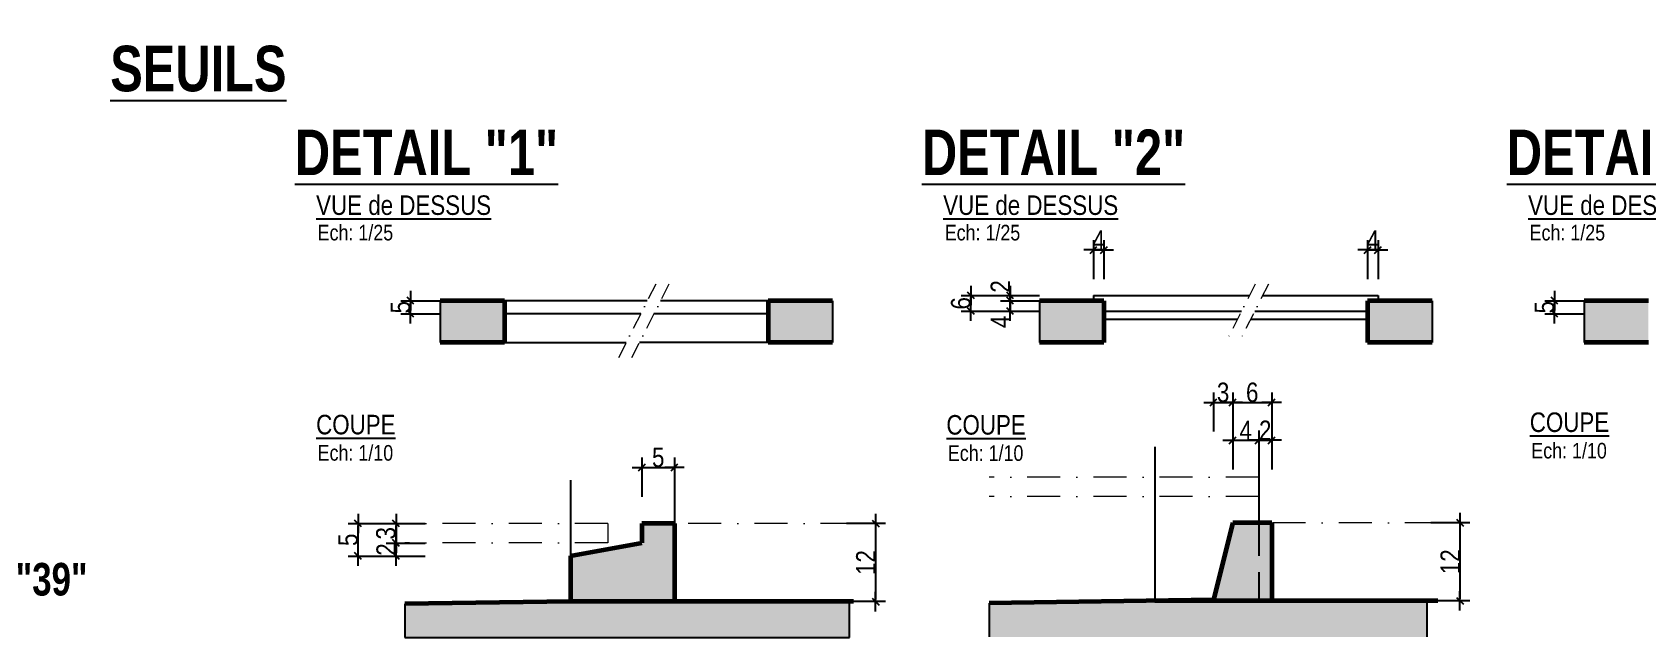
# Model space of a CAD drawing. Header units: millimetres. Extents: x 0 to 22237, y -21919 to -17719.
# Drawn here: x 16464 to 17707, y -20935 to -20469 of the extents above; entities that cross this region are included whole.
import ezdxf
from ezdxf.enums import TextEntityAlignment as Align

# ---------------------------------------------------------------- set-up
doc = ezdxf.new("R2010")
doc.units = ezdxf.units.MM
doc.linetypes.add('CACHEX2', pattern=[19.05, 12.7, -6.35])
doc.linetypes.add('TIRETPTX2', pattern=[50.8, 25.4, -12.7, 0, -12.7])
for name, color, linetype in [('01_cote_gen', 4, 'Continuous'), ('01_linteaux', 2, 'Continuous'), ('01_murs_sup', 2, 'CACHEX2'), ('01_poch_BN', 9, 'Continuous'), ('01_poch_murs', 253, 'Continuous'), ('01_texte', 230, 'Continuous'), ('AA_COTES', 2, 'Continuous')]:
    doc.layers.add(name, color=color, linetype=linetype)
doc.layers.add('01_murs_coup', color=5, linetype='Continuous', lineweight=60)
doc.layers.add('01_tram_axes', color=2, linetype='TIRETPTX2', lineweight=9)
doc.styles.add('ARIAL NA', font='ARIALN.TTF')
doc.styles.add('impact', font='impact.ttf')
doc.styles.add('STYLE2', font='ARIALN.TTF')
doc.dimstyles.new('JB10', dxfattribs={"dimscale": 0.1, "dimtxt": 150, "dimasz": 15, "dimexe": 0.1, "dimexo": 0.1, "dimgap": 0.09, "dimtad": 1, "dimdec": 1, "dimlfac": 0.2, "dimdsep": 46, "dimtxsty": 'STYLE2', "dimblk1": 'BOND_G', "dimblk2": 'BOND_D', "dimsah": 1, "dimcen": 1.5, "dimdle": 0.01, "dimse1": 1, "dimse2": 1, "dimclrd": 4, "dimclre": 2, "dimclrt": 6, "dimazin": 2, "dimtfac": 2.333333, "dimtdec": 1, "dimtix": 1, "dimtmove": 2, "dimatfit": 3, "dimldrblk": 'BOND_G', "dimfxl": 1, "dimtolj": 1, "dimtzin": 0, "dimarcsym": 0})
doc.dimstyles.new('JB25', dxfattribs={"dimscale": 0.1, "dimtxt": 150, "dimasz": 15, "dimexe": 0.1, "dimexo": 0.1, "dimgap": 0.09, "dimtad": 1, "dimdec": 1, "dimlfac": 0.5, "dimdsep": 46, "dimtxsty": 'STYLE2', "dimblk1": 'BOND_G', "dimblk2": 'BOND_D', "dimsah": 1, "dimcen": 1.5, "dimdle": 0.01, "dimse1": 1, "dimse2": 1, "dimclrd": 4, "dimclre": 2, "dimclrt": 6, "dimazin": 2, "dimtfac": 2.333333, "dimtdec": 1, "dimtix": 1, "dimtmove": 2, "dimatfit": 3, "dimldrblk": 'BOND_G', "dimfxl": 1, "dimtolj": 1, "dimtzin": 0, "dimarcsym": 0})

# ---------------------------------------------------------------- blocks, each defined once
blk = doc.blocks.new('BOND_G')
at = {"layer": 'AA_COTES', "color": 0}
for p, q in [((0, -5), (0, 15)), ((5, 0), (-5, 0)), ((1.77, 1.77), (-1.77, -1.77))]:
    blk.add_line(p, q, dxfattribs=at)
blk = doc.blocks.new('BOND_D')
at = {"layer": 'AA_COTES', "color": 0}
for p, q in [((5, 0), (-5, 0)), ((-1.77, -1.77), (1.77, 1.77)), ((0, 5), (0, -15))]:
    blk.add_line(p, q, dxfattribs=at)
blk = doc.blocks.new('*D3245')
at = {"layer": '01_cote_gen', "color": 4, "lineweight": -2, "transparency": 16777216}
blk.add_line((17112.9, -20848.3), (17112.9, -20905.3), dxfattribs=at)
at = {"layer": 'Defpoints', "color": 0, "transparency": 16777216}
for p in [(16968.2, -20846.8), (16987.1, -20906.8), (17112.9, -20906.8)]:
    blk.add_point(p, dxfattribs=at)
at = {"layer": '01_cote_gen', "color": 4, "lineweight": -2, "transparency": 16777216, "xscale": 1.5, "yscale": 1.5, "zscale": 1.5}
for name, p, rotation in [('BOND_G', (17112.9, -20846.8), 90), ('BOND_D', (17112.9, -20906.8), 270)]:
    blk.add_blockref(name, p, dxfattribs=dict(at, rotation=rotation))
at = {"layer": '01_cote_gen', "color": 6, "transparency": 16777216, "insert": (17105.4, -20876.8), "char_height": 15, "attachment_point": 5, "rotation": 90, "style": 'STYLE2'}
blk.add_mtext('\\A1;12', dxfattribs=at)
blk = doc.blocks.new('*D3246')
at = {"layer": '01_cote_gen', "color": 4, "lineweight": -2, "transparency": 16777216}
blk.add_line((16755.1, -20684.1), (16755.1, -20677.1), dxfattribs=at)
at = {"layer": 'Defpoints', "color": 0, "transparency": 16777216}
for p in [(16755.1, -20675.6), (16827.4, -20675.6), (16827.4, -20685.6)]:
    blk.add_point(p, dxfattribs=at)
at = {"layer": '01_cote_gen', "color": 4, "lineweight": -2, "transparency": 16777216, "xscale": 1.5, "yscale": 1.5, "zscale": 1.5}
for name, p, rotation in [('BOND_D', (16755.1, -20675.6), 90), ('BOND_G', (16755.1, -20685.6), 270)]:
    blk.add_blockref(name, p, dxfattribs=dict(at, rotation=rotation))
at = {"layer": '01_cote_gen', "color": 6, "transparency": 16777216, "insert": (16747.5, -20680.6), "char_height": 15, "attachment_point": 5, "rotation": 90, "style": 'STYLE2'}
blk.add_mtext('\\A1;5', dxfattribs=at)
blk = doc.blocks.new('*D3247')
at = {"layer": '01_cote_gen', "color": 4, "lineweight": -2, "transparency": 16777216}
blk.add_line((16934.7, -20803.7), (16956.7, -20803.7), dxfattribs=at)
at = {"layer": 'Defpoints', "color": 0, "transparency": 16777216}
for p in [(16958.2, -20803.7), (16933.2, -20846.8), (16958.2, -20844.4)]:
    blk.add_point(p, dxfattribs=at)
at = {"layer": '01_cote_gen', "color": 4, "lineweight": -2, "transparency": 16777216, "xscale": 1.5, "yscale": 1.5, "zscale": 1.5, "rotation": 180}
blk.add_blockref('BOND_G', (16933.2, -20803.7), dxfattribs=at)
at = {"layer": '01_cote_gen', "color": 4, "lineweight": -2, "transparency": 16777216, "xscale": 1.5, "yscale": 1.5, "zscale": 1.5}
blk.add_blockref('BOND_D', (16958.2, -20803.7), dxfattribs=at)
at = {"layer": '01_cote_gen', "color": 6, "transparency": 16777216, "insert": (16945.7, -20796), "char_height": 15, "attachment_point": 5, "style": 'STYLE2'}
blk.add_mtext('\\A1;5', dxfattribs=at)
blk = doc.blocks.new('*D3242')
at = {"layer": '01_cote_gen', "color": 4, "lineweight": -2, "transparency": 16777216}
blk.add_line((16744, -20870.3), (16744, -20863.3), dxfattribs=at)
at = {"layer": 'Defpoints', "color": 0, "transparency": 16777216}
for p in [(16744, -20861.8), (16856.4, -20861.8), (16878.2, -20871.8)]:
    blk.add_point(p, dxfattribs=at)
at = {"layer": '01_cote_gen', "color": 4, "lineweight": -2, "transparency": 16777216, "xscale": 1.5, "yscale": 1.5, "zscale": 1.5}
for name, p, rotation in [('BOND_D', (16744, -20861.8), 90), ('BOND_G', (16744, -20871.8), 270)]:
    blk.add_blockref(name, p, dxfattribs=dict(at, rotation=rotation))
at = {"layer": '01_cote_gen', "color": 6, "transparency": 16777216, "insert": (16736.4, -20866.8), "char_height": 15, "attachment_point": 5, "rotation": 90, "style": 'STYLE2'}
blk.add_mtext('\\A1;2', dxfattribs=at)
blk = doc.blocks.new('*D3243')
at = {"layer": '01_cote_gen', "color": 4, "lineweight": -2, "transparency": 16777216}
blk.add_line((16744, -20860.3), (16744, -20848.3), dxfattribs=at)
at = {"layer": 'Defpoints', "color": 0, "transparency": 16777216}
for p in [(16744, -20846.8), (16856.4, -20846.8), (16772.5, -20861.8)]:
    blk.add_point(p, dxfattribs=at)
at = {"layer": '01_cote_gen', "color": 4, "lineweight": -2, "transparency": 16777216, "xscale": 1.5, "yscale": 1.5, "zscale": 1.5}
for name, p, rotation in [('BOND_D', (16744, -20846.8), 90), ('BOND_G', (16744, -20861.8), 270)]:
    blk.add_blockref(name, p, dxfattribs=dict(at, rotation=rotation))
at = {"layer": '01_cote_gen', "color": 6, "transparency": 16777216, "insert": (16736.3, -20854.3), "char_height": 15, "attachment_point": 5, "rotation": 90, "style": 'STYLE2'}
blk.add_mtext('\\A1;3', dxfattribs=at)
blk = doc.blocks.new('*D3244')
at = {"layer": '01_cote_gen', "color": 4, "lineweight": -2, "transparency": 16777216}
blk.add_line((16714.8, -20870.3), (16714.8, -20848.3), dxfattribs=at)
at = {"layer": 'Defpoints', "color": 0, "transparency": 16777216}
for p in [(16714.8, -20846.8), (16760.3, -20846.8), (16766.5, -20871.8)]:
    blk.add_point(p, dxfattribs=at)
at = {"layer": '01_cote_gen', "color": 4, "lineweight": -2, "transparency": 16777216, "xscale": 1.5, "yscale": 1.5, "zscale": 1.5}
for name, p, rotation in [('BOND_D', (16714.8, -20846.8), 90), ('BOND_G', (16714.8, -20871.8), 270)]:
    blk.add_blockref(name, p, dxfattribs=dict(at, rotation=rotation))
at = {"layer": '01_cote_gen', "color": 6, "transparency": 16777216, "insert": (16707.1, -20859.3), "char_height": 15, "attachment_point": 5, "rotation": 90, "style": 'STYLE2'}
blk.add_mtext('\\A1;5', dxfattribs=at)
blk = doc.blocks.new('*D3255')
at = {"layer": '01_cote_gen', "color": 4, "lineweight": -2, "transparency": 16777216}
blk.add_line((17389.1, -20753.7), (17416.1, -20753.7), dxfattribs=at)
at = {"layer": 'Defpoints', "color": 0, "transparency": 16777216}
for p in [(17417.6, -20753.7), (17387.6, -20846.2), (17417.6, -20846.2)]:
    blk.add_point(p, dxfattribs=at)
at = {"layer": '01_cote_gen', "color": 4, "lineweight": -2, "transparency": 16777216, "xscale": 1.5, "yscale": 1.5, "zscale": 1.5, "rotation": 180}
blk.add_blockref('BOND_G', (17387.6, -20753.7), dxfattribs=at)
at = {"layer": '01_cote_gen', "color": 4, "lineweight": -2, "transparency": 16777216, "xscale": 1.5, "yscale": 1.5, "zscale": 1.5}
blk.add_blockref('BOND_D', (17417.6, -20753.7), dxfattribs=at)
at = {"layer": '01_cote_gen', "color": 6, "transparency": 16777216, "insert": (17402.6, -20746.1), "char_height": 15, "attachment_point": 5, "style": 'STYLE2'}
blk.add_mtext('\\A1;6', dxfattribs=at)
blk = doc.blocks.new('*D3256')
at = {"layer": '01_cote_gen', "color": 4, "lineweight": -2, "transparency": 16777216}
blk.add_line((17389.1, -20782.8), (17406.1, -20782.8), dxfattribs=at)
at = {"layer": 'Defpoints', "color": 0, "transparency": 16777216}
for p in [(17387.6, -20776.2), (17407.6, -20782.8), (17407.6, -20787.8)]:
    blk.add_point(p, dxfattribs=at)
at = {"layer": '01_cote_gen', "color": 4, "lineweight": -2, "transparency": 16777216, "xscale": 1.5, "yscale": 1.5, "zscale": 1.5, "rotation": 180}
blk.add_blockref('BOND_G', (17387.6, -20782.8), dxfattribs=at)
at = {"layer": '01_cote_gen', "color": 4, "lineweight": -2, "transparency": 16777216, "xscale": 1.5, "yscale": 1.5, "zscale": 1.5}
blk.add_blockref('BOND_D', (17407.6, -20782.8), dxfattribs=at)
at = {"layer": '01_cote_gen', "color": 6, "transparency": 16777216, "insert": (17397.6, -20775.3), "char_height": 15, "attachment_point": 5, "style": 'STYLE2'}
blk.add_mtext('\\A1;4', dxfattribs=at)
blk = doc.blocks.new('*D3250')
at = {"layer": '01_cote_gen', "color": 4, "lineweight": -2, "transparency": 16777216}
blk.add_line((17409.1, -20782.8), (17416.1, -20782.8), dxfattribs=at)
at = {"layer": 'Defpoints', "color": 0, "transparency": 16777216}
for p in [(17417.6, -20778.9), (17417.6, -20782.8), (17407.6, -20792.9)]:
    blk.add_point(p, dxfattribs=at)
at = {"layer": '01_cote_gen', "color": 4, "lineweight": -2, "transparency": 16777216, "xscale": 1.5, "yscale": 1.5, "zscale": 1.5, "rotation": 180}
blk.add_blockref('BOND_G', (17407.6, -20782.8), dxfattribs=at)
at = {"layer": '01_cote_gen', "color": 4, "lineweight": -2, "transparency": 16777216, "xscale": 1.5, "yscale": 1.5, "zscale": 1.5}
blk.add_blockref('BOND_D', (17417.6, -20782.8), dxfattribs=at)
at = {"layer": '01_cote_gen', "color": 6, "transparency": 16777216, "insert": (17412.6, -20775.2), "char_height": 15, "attachment_point": 5, "style": 'STYLE2'}
blk.add_mtext('\\A1;2', dxfattribs=at)
blk = doc.blocks.new('*D3257')
at = {"layer": '01_cote_gen', "color": 4, "lineweight": -2, "transparency": 16777216}
blk.add_line((17562.4, -20847.7), (17562.4, -20904.7), dxfattribs=at)
at = {"layer": 'Defpoints', "color": 0, "transparency": 16777216}
for p in [(17417.6, -20846.2), (17436.6, -20906.2), (17562.4, -20906.2)]:
    blk.add_point(p, dxfattribs=at)
at = {"layer": '01_cote_gen', "color": 4, "lineweight": -2, "transparency": 16777216, "xscale": 1.5, "yscale": 1.5, "zscale": 1.5}
for name, p, rotation in [('BOND_G', (17562.4, -20846.2), 90), ('BOND_D', (17562.4, -20906.2), 270)]:
    blk.add_blockref(name, p, dxfattribs=dict(at, rotation=rotation))
at = {"layer": '01_cote_gen', "color": 6, "transparency": 16777216, "insert": (17554.9, -20876.2), "char_height": 15, "attachment_point": 5, "rotation": 90, "style": 'STYLE2'}
blk.add_mtext('\\A1;12', dxfattribs=at)
blk = doc.blocks.new('*D3251')
at = {"layer": '01_cote_gen', "color": 4, "lineweight": -2, "transparency": 16777216}
blk.add_line((17374.3, -20753.7), (17386.1, -20753.7), dxfattribs=at)
at = {"layer": 'Defpoints', "color": 0, "transparency": 16777216}
for p in [(17387.6, -20753.7), (17387.6, -20846.2), (17372.8, -20905.5)]:
    blk.add_point(p, dxfattribs=at)
at = {"layer": '01_cote_gen', "color": 4, "lineweight": -2, "transparency": 16777216, "xscale": 1.5, "yscale": 1.5, "zscale": 1.5, "rotation": 180}
blk.add_blockref('BOND_G', (17372.8, -20753.7), dxfattribs=at)
at = {"layer": '01_cote_gen', "color": 4, "lineweight": -2, "transparency": 16777216, "xscale": 1.5, "yscale": 1.5, "zscale": 1.5}
blk.add_blockref('BOND_D', (17387.6, -20753.7), dxfattribs=at)
at = {"layer": '01_cote_gen', "color": 6, "transparency": 16777216, "insert": (17380.2, -20746.1), "char_height": 15, "attachment_point": 5, "style": 'STYLE2'}
blk.add_mtext('\\A1;3', dxfattribs=at)
blk = doc.blocks.new('*D3252')
at = {"layer": '01_cote_gen', "color": 4, "lineweight": -2, "transparency": 16777216}
blk.add_line((17216.4, -20682.1), (17216.4, -20677.1), dxfattribs=at)
at = {"layer": 'Defpoints', "color": 0, "transparency": 16777216}
for p in [(17216.4, -20675.6), (17288.5, -20675.6), (17304.3, -20683.6)]:
    blk.add_point(p, dxfattribs=at)
at = {"layer": '01_cote_gen', "color": 4, "lineweight": -2, "transparency": 16777216, "xscale": 1.5, "yscale": 1.5, "zscale": 1.5}
for name, p, rotation in [('BOND_D', (17216.4, -20675.6), 90), ('BOND_G', (17216.4, -20683.6), 270)]:
    blk.add_blockref(name, p, dxfattribs=dict(at, rotation=rotation))
at = {"layer": '01_cote_gen', "color": 6, "transparency": 16777216, "insert": (17208.9, -20691.8), "char_height": 15, "attachment_point": 5, "rotation": 90, "style": 'STYLE2'}
blk.add_mtext('\\A1;4', dxfattribs=at)
blk = doc.blocks.new('*D3248')
at = {"layer": '01_cote_gen', "color": 4, "lineweight": -2, "transparency": 16777216}
blk.add_line((17186.2, -20682.1), (17186.2, -20673.1), dxfattribs=at)
at = {"layer": 'Defpoints', "color": 0, "transparency": 16777216}
for p in [(17186.2, -20671.6), (17229, -20671.6), (17228.1, -20683.6)]:
    blk.add_point(p, dxfattribs=at)
at = {"layer": '01_cote_gen', "color": 4, "lineweight": -2, "transparency": 16777216, "xscale": 1.5, "yscale": 1.5, "zscale": 1.5}
for name, p, rotation in [('BOND_D', (17186.2, -20671.6), 90), ('BOND_G', (17186.2, -20683.6), 270)]:
    blk.add_blockref(name, p, dxfattribs=dict(at, rotation=rotation))
at = {"layer": '01_cote_gen', "color": 6, "transparency": 16777216, "insert": (17178.5, -20677.6), "char_height": 15, "attachment_point": 5, "rotation": 90, "style": 'STYLE2'}
blk.add_mtext('\\A1;6', dxfattribs=at)
blk = doc.blocks.new('*D3249')
at = {"layer": '01_cote_gen', "color": 4, "lineweight": -2, "transparency": 16777216}
blk.add_line((17216.4, -20674.1), (17216.4, -20673.1), dxfattribs=at)
at = {"layer": 'Defpoints', "color": 0, "transparency": 16777216}
for p in [(17208.7, -20671.6), (17208.9, -20675.6), (17216.4, -20671.6)]:
    blk.add_point(p, dxfattribs=at)
at = {"layer": '01_cote_gen', "color": 4, "lineweight": -2, "transparency": 16777216, "xscale": 1.5, "yscale": 1.5, "zscale": 1.5}
for name, p, rotation in [('BOND_D', (17216.4, -20671.6), 90), ('BOND_G', (17216.4, -20675.6), 270)]:
    blk.add_blockref(name, p, dxfattribs=dict(at, rotation=rotation))
at = {"layer": '01_cote_gen', "color": 6, "transparency": 16777216, "insert": (17208.9, -20664.6), "char_height": 15, "attachment_point": 5, "rotation": 90, "style": 'STYLE2'}
blk.add_mtext('\\A1;2', dxfattribs=at)
blk = doc.blocks.new('*D3253')
at = {"layer": '01_cote_gen', "color": 4, "lineweight": -2, "transparency": 16777216}
for p, q in [((17279, -20636.6), (17277.5, -20636.6)), ((17288.5, -20636.6), (17280.5, -20636.6)), ((17290, -20636.6), (17291.5, -20636.6))]:
    blk.add_line(p, q, dxfattribs=at)
at = {"layer": 'Defpoints', "color": 0, "transparency": 16777216}
for p in [(17280.5, -20636.6), (17280.5, -20671.6), (17288.5, -20675.6)]:
    blk.add_point(p, dxfattribs=at)
at = {"layer": '01_cote_gen', "color": 4, "lineweight": -2, "transparency": 16777216, "xscale": 1.5, "yscale": 1.5, "zscale": 1.5}
blk.add_blockref('BOND_D', (17280.5, -20636.6), dxfattribs=at)
at = {"layer": '01_cote_gen', "color": 4, "lineweight": -2, "transparency": 16777216, "xscale": 1.5, "yscale": 1.5, "zscale": 1.5, "rotation": 180}
blk.add_blockref('BOND_G', (17288.5, -20636.6), dxfattribs=at)
at = {"layer": '01_cote_gen', "color": 6, "transparency": 16777216, "insert": (17284.5, -20629.1), "char_height": 15, "attachment_point": 5, "style": 'STYLE2'}
blk.add_mtext('\\A1;4', dxfattribs=at)
blk = doc.blocks.new('*D3254')
at = {"layer": '01_cote_gen', "color": 4, "lineweight": -2, "transparency": 16777216}
for p, q in [((17489.9, -20636.6), (17488.4, -20636.6)), ((17499.4, -20636.6), (17491.4, -20636.6)), ((17500.9, -20636.6), (17502.4, -20636.6))]:
    blk.add_line(p, q, dxfattribs=at)
at = {"layer": 'Defpoints', "color": 0, "transparency": 16777216}
for p in [(17491.4, -20636.6), (17491.4, -20675.6), (17499.4, -20675.6)]:
    blk.add_point(p, dxfattribs=at)
at = {"layer": '01_cote_gen', "color": 4, "lineweight": -2, "transparency": 16777216, "xscale": 1.5, "yscale": 1.5, "zscale": 1.5}
blk.add_blockref('BOND_D', (17491.4, -20636.6), dxfattribs=at)
at = {"layer": '01_cote_gen', "color": 4, "lineweight": -2, "transparency": 16777216, "xscale": 1.5, "yscale": 1.5, "zscale": 1.5, "rotation": 180}
blk.add_blockref('BOND_G', (17499.4, -20636.6), dxfattribs=at)
at = {"layer": '01_cote_gen', "color": 6, "transparency": 16777216, "insert": (17495.4, -20629.1), "char_height": 15, "attachment_point": 5, "style": 'STYLE2'}
blk.add_mtext('\\A1;4', dxfattribs=at)
blk = doc.blocks.new('*D3285')
at = {"layer": '01_cote_gen', "color": 4, "lineweight": -2, "transparency": 16777216}
blk.add_line((17635.1, -20684.1), (17635.1, -20677.1), dxfattribs=at)
at = {"layer": 'Defpoints', "color": 0, "transparency": 16777216}
for p in [(17635.1, -20675.6), (17707.4, -20675.6), (17707.4, -20685.6)]:
    blk.add_point(p, dxfattribs=at)
at = {"layer": '01_cote_gen', "color": 4, "lineweight": -2, "transparency": 16777216, "xscale": 1.5, "yscale": 1.5, "zscale": 1.5}
for name, p, rotation in [('BOND_D', (17635.1, -20675.6), 90), ('BOND_G', (17635.1, -20685.6), 270)]:
    blk.add_blockref(name, p, dxfattribs=dict(at, rotation=rotation))
at = {"layer": '01_cote_gen', "color": 6, "transparency": 16777216, "insert": (17627.5, -20680.6), "char_height": 15, "attachment_point": 5, "rotation": 90, "style": 'STYLE2'}
blk.add_mtext('\\A1;5', dxfattribs=at)

msp = doc.modelspace()

# ---------------------------------------------------------------- hatches: boundary and pattern name
at = {"layer": '01_murs_sup'}
h = msp.add_hatch(dxfattribs=at)
h.set_pattern_fill('DASH', color=256, scale=2.5, angle=135)
h.set_pattern_definition([(135, (-53.299, 4582.9386), (-11.2253202, 9e-16), [7.9375, -7.9375])])
h.paths.add_polyline_path([(16702.22, -17921.97), (16121.62, -17921.97, 0.3086562), (14990.88, -18752.71), (14784.2, -19435.8, 0.8815934), (16413.22, -20219.3), (16413.22, -20305), (16517.22, -20305), (16517.22, -20174.96), (17705.22, -20174.96), (17705.22, -19646.96), (17685.22, -19646.96), (17685.22, -20149.96), (17128.22, -20149.96), (17128.22, -19646.96), (17108.22, -19646.96), (17108.22, -20149.96), (16517.22, -20149.96), (16517.22, -19646.98), (16497.22, -19646.98), (16497.22, -20149.96), (16413.22, -20149.96), (16413.22, -20181.42, -0.8977307), (14803.26, -19441.87), (15009.9, -18758.93, -0.3084793), (16121.97, -17941.97), (16702.22, -17941.97)])
h.paths.add_polyline_path([(16497.22, -20175), (16497.22, -20285), (16433.22, -20285), (16433.22, -20175)], flags=16)
at = {"layer": '01_poch_BN'}
h = msp.add_hatch(color=256, dxfattribs=at)
h.dxf.hatch_style = 1
h.paths.add_polyline_path([(16827.38, -20675.65), (16777.86, -20675.65), (16777.86, -20707.65), (16827.38, -20707.65)])
h.paths.add_polyline_path([(17079.78, -20675.65), (17030.26, -20675.65), (17030.26, -20707.65), (17079.78, -20707.65)])
h = msp.add_hatch(color=256, dxfattribs=at)
h.dxf.hatch_style = 1
h.paths.add_polyline_path([(17288.51, -20675.65), (17238.98, -20675.65), (17238.98, -20707.65), (17288.51, -20707.65)])
h.paths.add_polyline_path([(17540.9, -20675.65), (17491.38, -20675.65), (17491.38, -20707.65), (17540.9, -20707.65)])
h = msp.add_hatch(color=256, dxfattribs=at)
h.dxf.hatch_style = 1
h.paths.add_polyline_path([(17707.41, -20675.65), (17657.89, -20675.65), (17657.89, -20707.65), (17707.41, -20707.65)])
h.paths.add_polyline_path([(17959.81, -20675.65), (17910.28, -20675.65), (17910.28, -20707.65), (17959.81, -20707.65)])
h = msp.add_hatch(color=256, dxfattribs=at)
h.dxf.hatch_style = 1
h.paths.add_polyline_path([(16958.15, -20846.76), (16933.15, -20846.76), (16933.15, -20886.76), (16933.15, -20861.76), (16878.15, -20871.76), (16878.15, -20896.76), (16878.15, -20906.76), (16958.15, -20906.76)])
h.paths.add_polyline_path([(17092.89, -20906.76), (16968.15, -20906.76), (16878.15, -20906.76), (16878.15, -20906.73), (16750.8, -20908.63), (16750.8, -20934.53), (17092.89, -20934.53)])
h = msp.add_hatch(color=256, dxfattribs=at)
h.dxf.hatch_style = 1
h.paths.add_polyline_path([(17417.65, -20871.17), (17417.65, -20846.17), (17387.65, -20846.17), (17372.62, -20906.17), (17417.65, -20906.17)])
h.paths.add_polyline_path([(17537.28, -20906.17), (17417.65, -20906.17), (17372.62, -20906.17), (17372.8, -20905.47), (17200.3, -20908.05), (17200.3, -20933.95), (17537.28, -20933.95)])

# ---------------------------------------------------------------- linework, layer by layer
at = {"layer": '01_linteaux'}
for p, q in [((16937.3, -20675.65), (16827.38, -20675.65)), ((17030.26, -20675.65), (16947.45, -20675.65)), ((17280.51, -20671.65), (17400.45, -20671.65)), ((17280.51, -20671.65), (17280.51, -20675.65)), ((17410.59, -20671.65), (17499.38, -20671.65)), ((17499.38, -20671.65), (17499.38, -20675.65)), ((16932.25, -20685.65), (16827.38, -20685.65)), ((17030.26, -20685.65), (16942.39, -20685.65)), ((17288.51, -20683.65), (17394.38, -20683.65)), ((17404.52, -20683.65), (17491.38, -20683.65)), ((17288.51, -20689.65), (17391.35, -20689.65)), ((17401.49, -20689.65), (17491.38, -20689.65)), ((16827.38, -20707.65), (16921.12, -20707.65)), ((17030.26, -20707.65), (16931.27, -20707.65)), ((17327.65, -20787.81), (17327.65, -20906.17)), ((17407.65, -20787.81), (17407.65, -20846.17)), ((16878.15, -20813.39), (16878.15, -20871.76)), ((16958.15, -20813.39), (16958.15, -20846.76)), ((17417.65, -20906.17), (17407.65, -20906.17))]:
    msp.add_line(p, q, dxfattribs=at)
at = {"layer": '01_linteaux', "linetype": 'CACHEX2', "ltscale": 2}
msp.add_line((17407.65, -20846.17), (17407.65, -20906.17), dxfattribs=at)
at = {"layer": '01_murs_coup'}
for p, q in [((16827.38, -20675.65), (16777.86, -20675.65)), ((16827.38, -20675.65), (16827.38, -20707.65)), ((17030.26, -20675.65), (17030.26, -20707.65)), ((17079.78, -20675.65), (17030.26, -20675.65)), ((17288.51, -20675.65), (17238.98, -20675.65)), ((17288.51, -20675.65), (17288.51, -20707.65)), ((17491.38, -20675.65), (17491.38, -20707.65)), ((17540.9, -20675.65), (17491.38, -20675.65)), ((17707.41, -20675.65), (17657.89, -20675.65)), ((16827.38, -20707.65), (16777.86, -20707.65)), ((17079.78, -20707.65), (17030.26, -20707.65)), ((17288.51, -20707.65), (17238.98, -20707.65)), ((17540.9, -20707.65), (17491.38, -20707.65)), ((17707.41, -20707.65), (17657.89, -20707.65)), ((16933.15, -20846.76), (16933.15, -20861.76)), ((16958.15, -20846.76), (16933.15, -20846.76)), ((16958.15, -20846.76), (16958.15, -20906.76)), ((17387.65, -20846.17), (17372.8, -20905.47)), ((17417.65, -20846.17), (17387.65, -20846.17)), ((17417.65, -20846.17), (17417.65, -20906.17)), ((16878.15, -20871.76), (16933.15, -20861.76)), ((16878.15, -20871.76), (16878.15, -20906.76)), ((16878.15, -20906.73), (16750.8, -20908.63)), ((17095.97, -20906.76), (16878.15, -20906.76)), ((17095.97, -20906.76), (16968.15, -20906.76)), ((17372.8, -20905.47), (17200.3, -20908.05)), ((17545.47, -20906.17), (17327.65, -20906.17)), ((17545.47, -20906.17), (17417.65, -20906.17))]:
    msp.add_line(p, q, dxfattribs=at)
at = {"layer": '01_poch_BN'}
for p, q in [((17079.78, -20675.65), (17079.78, -20707.65)), ((17540.9, -20675.65), (17540.9, -20707.65)), ((16750.8, -20908.63), (16750.8, -20934.53)), ((17092.89, -20934.53), (17092.89, -20906.76)), ((17200.3, -20908.05), (17200.3, -20933.95)), ((17537.28, -20933.95), (17537.28, -20906.17)), ((16750.8, -20934.53), (17092.89, -20934.53))]:
    msp.add_line(p, q, dxfattribs=at)
at = {"layer": '01_poch_murs'}
for p, q in [((16777.86, -20675.65), (16777.86, -20707.65)), ((17238.98, -20675.65), (17238.98, -20707.65)), ((17657.89, -20675.65), (17657.89, -20707.65))]:
    msp.add_line(p, q, dxfattribs=at)
at = {"layer": '01_tram_axes', "ltscale": 0.5}
for p, q in [((16943.74, -20662.92), (16915.1, -20719.57)), ((16953.88, -20662.92), (16925.24, -20719.57)), ((17404.86, -20662.92), (17383.52, -20705.13)), ((17415, -20662.92), (17393.67, -20705.13))]:
    msp.add_line(p, q, dxfattribs=at)
at = {"layer": '01_tram_axes'}
for p, q in [((17407.65, -20811.17), (17200.3, -20811.17)), ((17407.65, -20826.17), (17200.3, -20826.17)), ((16906.95, -20846.76), (16750.8, -20846.76)), ((16906.95, -20846.76), (16906.95, -20861.76)), ((17095.97, -20846.76), (16958.15, -20846.76)), ((17545.47, -20846.17), (17417.65, -20846.17)), ((16906.95, -20861.76), (16750.8, -20861.76))]:
    msp.add_line(p, q, dxfattribs=at)
at = {"layer": '01_tram_axes', "ltscale": 2}
for p, q in [((17407.65, -20811.17), (17407.65, -20826.17)), ((16958.15, -20838.74), (16958.15, -20826.76))]:
    msp.add_line(p, q, dxfattribs=at)

# ---------------------------------------------------------------- texts
at = {"layer": '01_texte', "style": 'impact'}
for s, p in [('%%USEUILS', (16591.97, -20525.15)), ('%%UDETAIL "1"', (16767.46, -20589.57)), ('%%UDETAIL "2"', (17249.82, -20589.57)), ('%%UDETAIL "3"', (17699.72, -20589.57))]:
    msp.add_text(s, height=35, dxfattribs=at).set_placement(p, align=Align.BOTTOM_CENTER)
at = {"layer": '01_texte', "style": 'ARIAL NA'}
for s, height, p in [('%%UVUE de DESSUS', 15, (16682.55, -20609.65)), ('%%UVUE de DESSUS', 15, (17164.91, -20609.65)), ('%%UVUE de DESSUS', 15, (17614.81, -20609.65)), (' Ech: 1/25', 12, (16679.9, -20629.25)), (' Ech: 1/25', 12, (17162.26, -20629.25)), (' Ech: 1/25', 12, (17612.16, -20629.25)), ('%%UCOUPE', 15, (16682.55, -20778.28)), ('%%UCOUPE', 15, (17167.33, -20778.47)), ('%%UCOUPE', 15, (17616.12, -20776.47)), (' Ech: 1/10', 12, (16679.9, -20798.51)), (' Ech: 1/10', 12, (17164.67, -20798.7)), (' Ech: 1/10', 12, (17613.47, -20796.81))]:
    msp.add_text(s, height=height, dxfattribs=at).set_placement(p)
at = {"layer": '01_texte', "style": 'impact'}
msp.add_text('"39"', height=25, rotation=0, dxfattribs=at).set_placement((16479.06, -20909.61), align=Align.BOTTOM_CENTER)

# ---------------------------------------------------------------- dimensions: what is measured, and where the dimension line sits
at = {"layer": '01_cote_gen'}
for base, p1, p2, dimstyle, picture, middle in [((17280.51, -20636.58), (17288.51, -20675.65), (17280.51, -20671.65), 'JB25', '*D3253', (17284.51, -20629.07)), ((17491.38, -20636.58), (17499.38, -20675.65), (17491.38, -20675.65), 'JB25', '*D3254', (17495.38, -20629.07)), ((17387.65, -20753.72), (17372.8, -20905.47), (17387.65, -20846.17), 'JB10', '*D3251', (17380.22, -20746.05)), ((17417.65, -20753.72), (17387.65, -20846.17), (17417.65, -20846.17), 'JB10', '*D3255', (17402.65, -20746.05)), ((17407.65, -20782.78), (17387.65, -20776.22), (17407.65, -20787.81), 'JB10', '*D3256', (17397.65, -20775.27)), ((17417.65, -20782.78), (17407.65, -20792.93), (17417.65, -20778.87), 'JB10', '*D3250', (17412.65, -20775.24)), ((16958.15, -20803.66), (16933.15, -20846.76), (16958.15, -20844.43), 'JB10', '*D3247', (16945.65, -20796.03))]:
    dim = msp.add_linear_dim(base=base, p1=p1, p2=p2, dimstyle=dimstyle, dxfattribs=at)
    dim.commit()
    dim.dimension.update_dxf_attribs({"geometry": picture, "text_midpoint": middle})
for base, p1, p2, dimstyle, picture, middle in [((17186.2, -20671.65), (17228.09, -20683.65), (17228.96, -20671.65), 'JB25', '*D3248', (17178.53, -20677.65)), ((16755.11, -20675.65), (16827.38, -20685.65), (16827.38, -20675.65), 'JB25', '*D3246', (16747.47, -20680.65)), ((17635.14, -20675.65), (17707.41, -20685.65), (17707.41, -20675.65), 'JB25', '*D3285', (17627.5, -20680.65)), ((16714.76, -20846.76), (16766.47, -20871.76), (16760.35, -20846.76), 'JB10', '*D3244', (16707.12, -20859.26)), ((16743.97, -20846.76), (16772.55, -20861.76), (16856.42, -20846.76), 'JB10', '*D3243', (16736.31, -20854.26)), ((17112.92, -20906.76), (16968.15, -20846.76), (16987.06, -20906.76), 'JB10', '*D3245', (17105.38, -20876.76)), ((17562.42, -20906.17), (17417.65, -20846.17), (17436.56, -20906.17), 'JB10', '*D3257', (17554.88, -20876.17)), ((16743.97, -20861.76), (16878.15, -20871.76), (16856.42, -20861.76), 'JB10', '*D3242', (16736.43, -20866.76))]:
    dim = msp.add_linear_dim(base=base, p1=p1, p2=p2, angle=90, dimstyle=dimstyle, dxfattribs=at)
    dim.commit()
    dim.dimension.update_dxf_attribs({"geometry": picture, "text_midpoint": middle})
for base, p1, p2, picture, middle in [((17216.45, -20671.65), (17208.95, -20675.65), (17208.7, -20671.65), '*D3249', (17208.91, -20664.58)), ((17216.45, -20675.65), (17304.34, -20683.65), (17288.51, -20675.65), '*D3252', (17208.94, -20691.82))]:
    dim = msp.add_linear_dim(base=base, p1=p1, p2=p2, angle=90, dimstyle='JB25', dxfattribs=at)
    dim.commit()
    dim.dimension.update_dxf_attribs({"geometry": picture, "text_midpoint": middle, "dimtype": 160})

doc.saveas('drawing.dxf')
